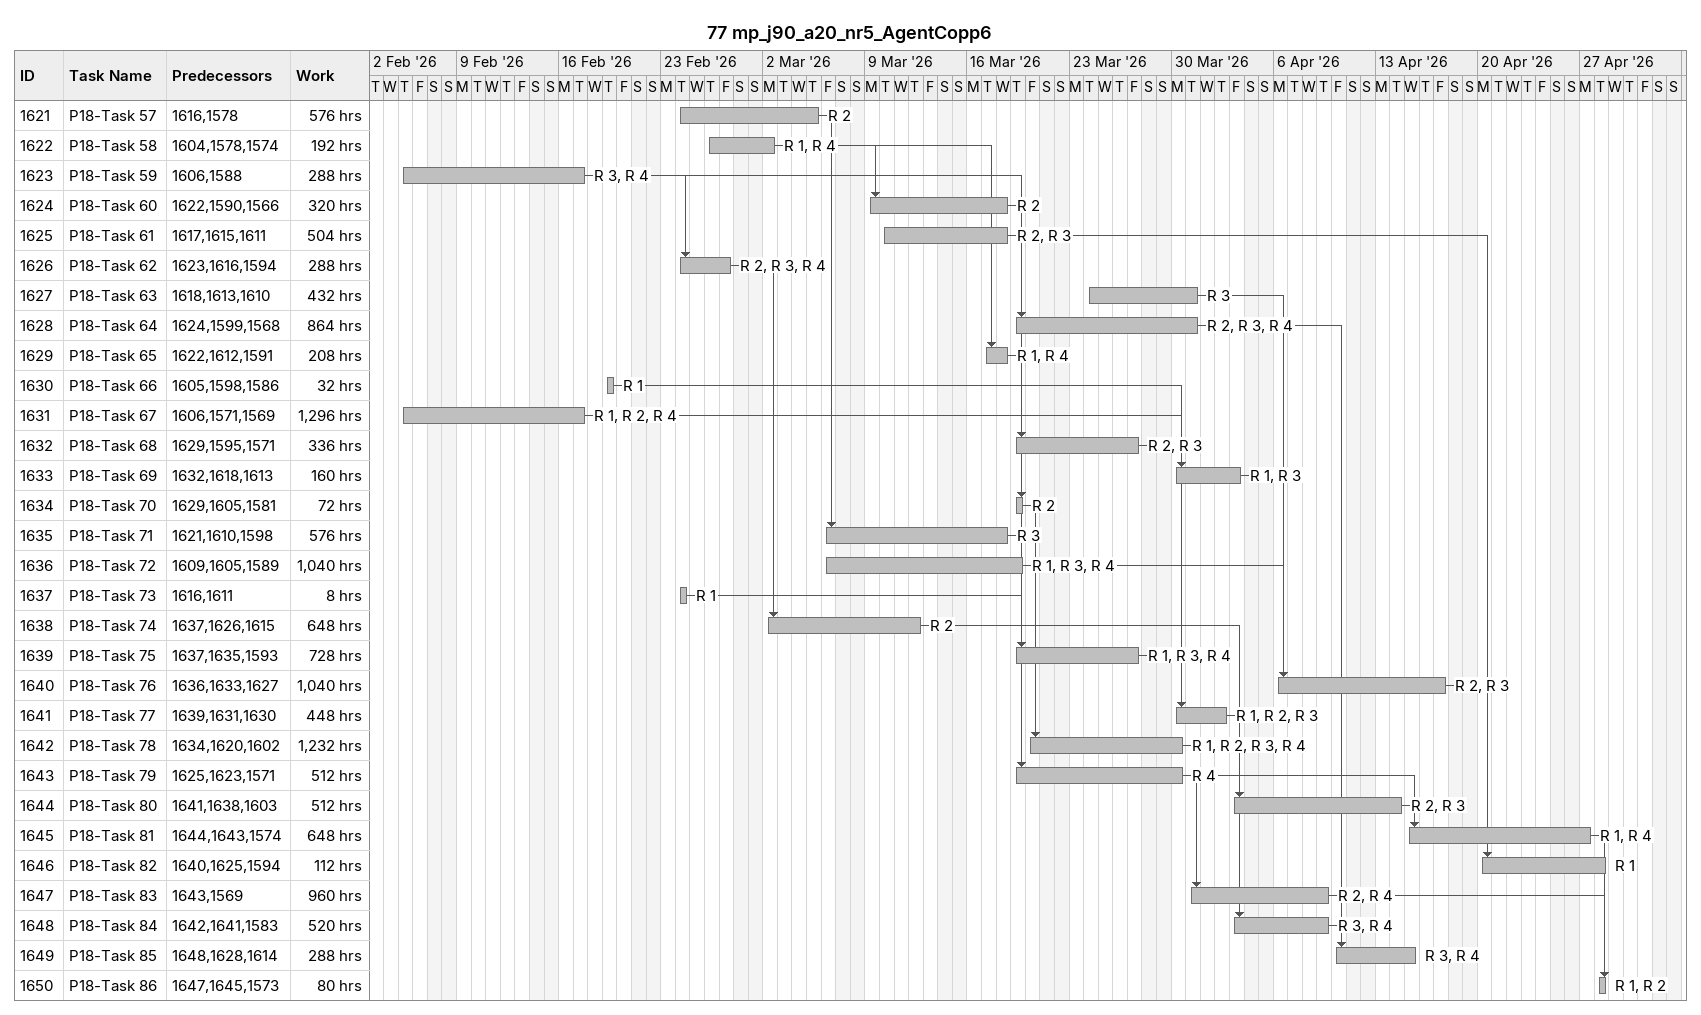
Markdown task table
77 mp_j90_a20_nr5_AgentCopp6

| ID | Task | Start | Finish | Predecessors | Resources | Work (h) |
|---|---|---|---|---|---|---|
| 1621 | P18-Task 57 | 2026-02-24 | 2026-03-05 | 1616, 1578 | R 2 | 576 |
| 1622 | P18-Task 58 | 2026-02-26 | 2026-03-02 | 1604, 1578, 1574 | R 1, R 4 | 192 |
| 1623 | P18-Task 59 | 2026-02-05 | 2026-02-17 | 1606, 1588 | R 3, R 4 | 288 |
| 1624 | P18-Task 60 | 2026-03-09 | 2026-03-18 | 1622, 1590, 1566 | R 2 | 320 |
| 1625 | P18-Task 61 | 2026-03-10 | 2026-03-18 | 1617, 1615, 1611 | R 2, R 3 | 504 |
| 1626 | P18-Task 62 | 2026-02-24 | 2026-02-27 | 1623, 1616, 1594 | R 2, R 3, R 4 | 288 |
| 1627 | P18-Task 63 | 2026-03-24 | 2026-03-31 | 1618, 1613, 1610 | R 3 | 432 |
| 1628 | P18-Task 64 | 2026-03-19 | 2026-03-31 | 1624, 1599, 1568 | R 2, R 3, R 4 | 864 |
| 1629 | P18-Task 65 | 2026-03-17 | 2026-03-18 | 1622, 1612, 1591 | R 1, R 4 | 208 |
| 1630 | P18-Task 66 | 2026-02-19 | 2026-02-19 | 1605, 1598, 1586 | R 1 | 32 |
| 1631 | P18-Task 67 | 2026-02-05 | 2026-02-17 | 1606, 1571, 1569 | R 1, R 2, R 4 | 1296 |
| 1632 | P18-Task 68 | 2026-03-19 | 2026-03-27 | 1629, 1595, 1571 | R 2, R 3 | 336 |
| 1633 | P18-Task 69 | 2026-03-30 | 2026-04-03 | 1632, 1618, 1613 | R 1, R 3 | 160 |
| 1634 | P18-Task 70 | 2026-03-19 | 2026-03-19 | 1629, 1605, 1581 | R 2 | 72 |
| 1635 | P18-Task 71 | 2026-03-06 | 2026-03-18 | 1621, 1610, 1598 | R 3 | 576 |
| 1636 | P18-Task 72 | 2026-03-06 | 2026-03-19 | 1609, 1605, 1589 | R 1, R 3, R 4 | 1040 |
| 1637 | P18-Task 73 | 2026-02-24 | 2026-02-24 | 1616, 1611 | R 1 | 8 |
| 1638 | P18-Task 74 | 2026-03-02 | 2026-03-12 | 1637, 1626, 1615 | R 2 | 648 |
| 1639 | P18-Task 75 | 2026-03-19 | 2026-03-27 | 1637, 1635, 1593 | R 1, R 3, R 4 | 728 |
| 1640 | P18-Task 76 | 2026-04-06 | 2026-04-17 | 1636, 1633, 1627 | R 2, R 3 | 1040 |
| 1641 | P18-Task 77 | 2026-03-30 | 2026-04-02 | 1639, 1631, 1630 | R 1, R 2, R 3 | 448 |
| 1642 | P18-Task 78 | 2026-03-20 | 2026-03-30 | 1634, 1620, 1602 | R 1, R 2, R 3, R 4 | 1232 |
| 1643 | P18-Task 79 | 2026-03-19 | 2026-03-30 | 1625, 1623, 1571 | R 4 | 512 |
| 1644 | P18-Task 80 | 2026-04-03 | 2026-04-14 | 1641, 1638, 1603 | R 2, R 3 | 512 |
| 1645 | P18-Task 81 | 2026-04-15 | 2026-04-27 | 1644, 1643, 1574 | R 1, R 4 | 648 |
| 1646 | P18-Task 82 | 2026-04-20 | 2026-04-28 | 1640, 1625, 1594 | R 1 | 112 |
| 1647 | P18-Task 83 | 2026-03-31 | 2026-04-09 | 1643, 1569 | R 2, R 4 | 960 |
| 1648 | P18-Task 84 | 2026-04-03 | 2026-04-09 | 1642, 1641, 1583 | R 3, R 4 | 520 |
| 1649 | P18-Task 85 | 2026-04-10 | 2026-04-15 | 1648, 1628, 1614 | R 3, R 4 | 288 |
| 1650 | P18-Task 86 | 2026-04-28 | 2026-04-28 | 1647, 1645, 1573 | R 1, R 2 | 80 |
